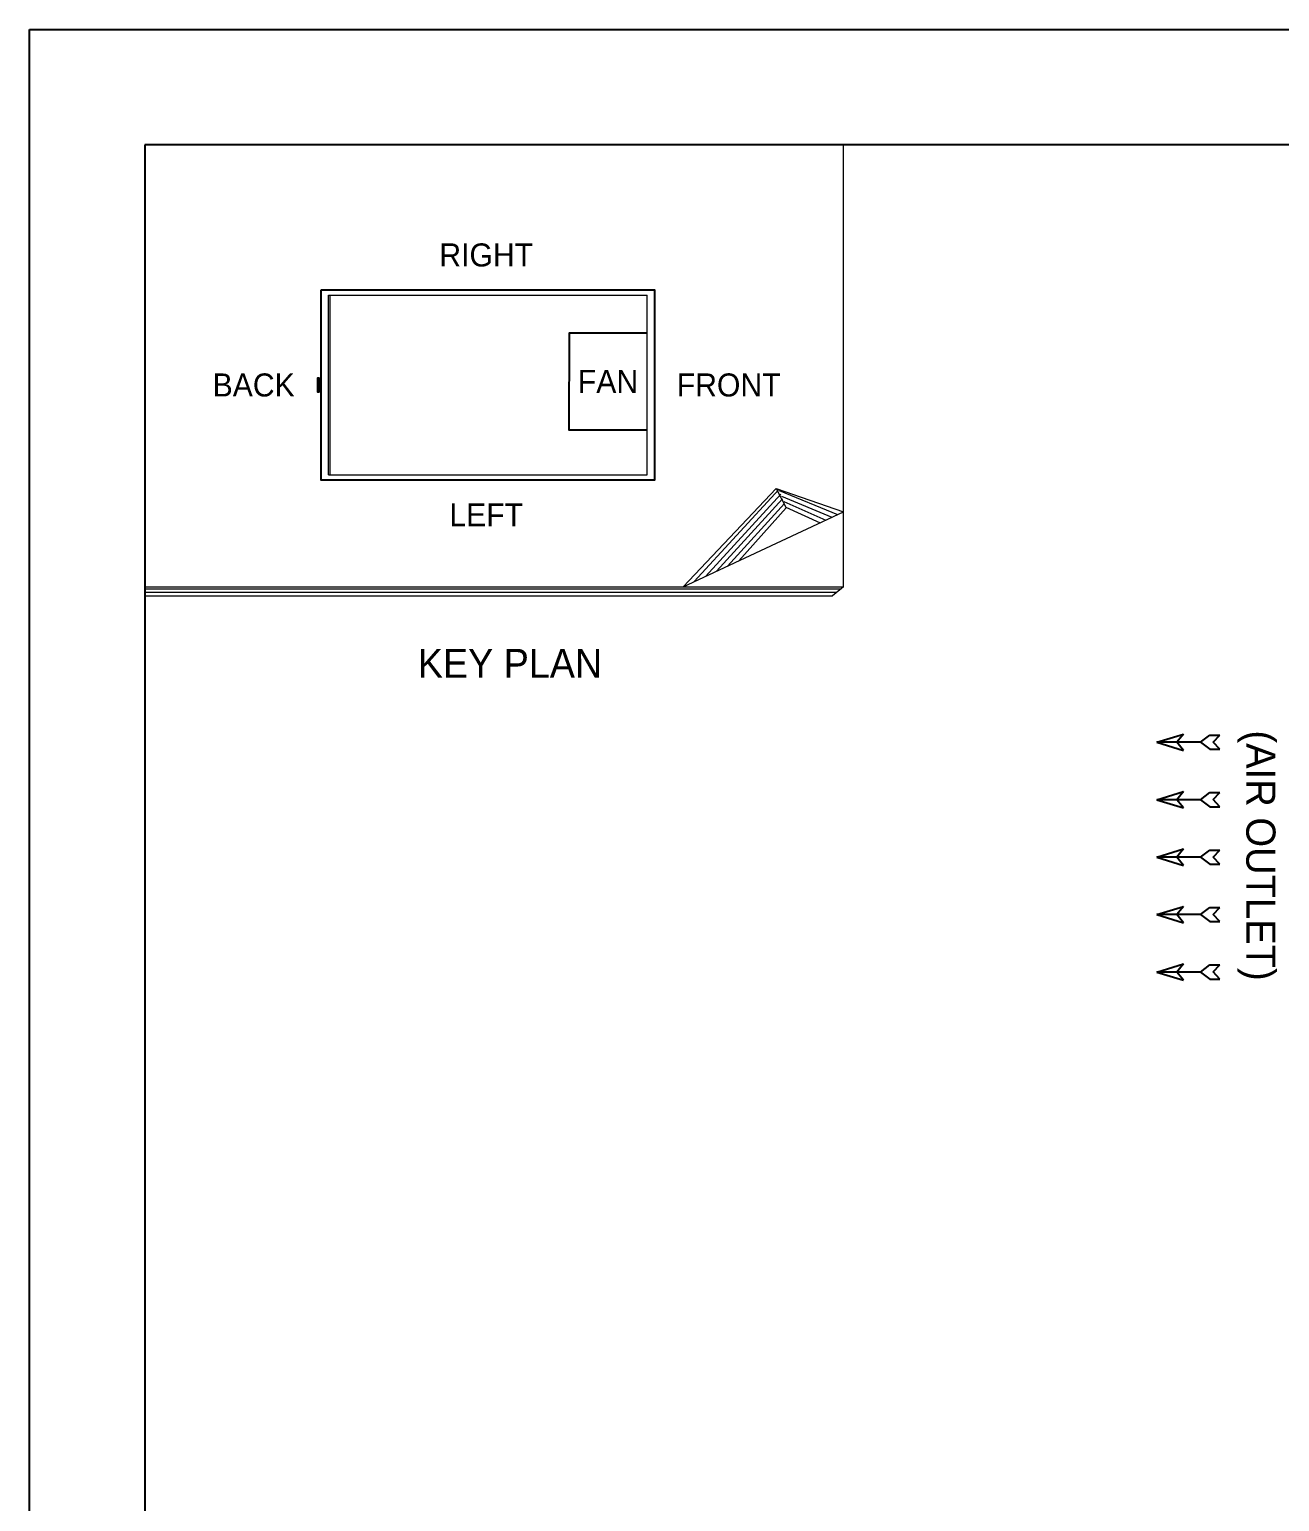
# Model space of a CAD drawing. Header units: millimetres. Extents: x -17070 to 52290, y -291348 to 40308.
# Drawn here: x 21324 to 29321, y 30892 to 40308 of the extents above; entities that cross this region are included whole.
import ezdxf
from ezdxf.enums import TextEntityAlignment as Align

# ---------------------------------------------------------------- set-up
doc = ezdxf.new("R2010")
doc.units = ezdxf.units.MM
for name, color, linetype in [('냉각탑', 4, 'Continuous'), ('냉각탑_box', 1, 'Continuous'), ('냉각탑_dim', 1, 'Continuous'), ('냉각탑_form', 1, 'Continuous'), ('냉각탑_text', 3, 'Continuous')]:
    doc.layers.add(name, color=color, linetype=linetype)
doc.styles.add('돋움', font='Dotum.ttf')

# ---------------------------------------------------------------- blocks, each defined once
blk = doc.blocks.new('화살표 IN OUT')
at = {"layer": '냉각탑_dim'}
for p, q in [((-322.7, 43), (-383.9, 43)), ((-343.1, 0.5), (-383.9, 43)), ((-383.9, -43), (-343.1, 0.5)), ((-266.4, 0), (-322.7, 43)), ((-266.4, 0), (-322.7, -43)), ((-266.4, 0), (0, 0)), ((-163.5, 50), (-121.5, 0)), ((0, 0), (-163.5, 50)), ((-163.5, -50), (-121.5, 0)), ((0, 0), (-163.5, -50)), ((-322.7, -43), (-383.9, -43))]:
    blk.add_line(p, q, dxfattribs=at)

msp = doc.modelspace()

# ---------------------------------------------------------------- linework, layer by layer
at = {"layer": 'Defpoints'}
msp.add_lwpolyline([(21324.2, 40307.6), (52290, 40307.6), (52290, 18410.3), (21324.2, 18410.3)], close=True, dxfattribs=at)
at = {"layer": '냉각탑', "lineweight": 20, "ltscale": 30}
for p, q in [((23237.4, 37458.5), (23237.4, 38608.8)), ((23237.4, 38608.8), (25274.8, 38608.8)), ((23247.1, 37458.5), (23247.1, 38608.8)), ((25274.8, 37458.5), (25274.8, 38608.8)), ((23237.4, 37458.5), (25274.8, 37458.5))]:
    msp.add_line(p, q, dxfattribs=at)
at = {"layer": '냉각탑', "ltscale": 30}
msp.add_lwpolyline([(23188.9, 38640.4), (23188.9, 37427), (25324.4, 37427), (25324.4, 38640.4)], close=True, dxfattribs=at)
for points in [[(25274.8, 38365), (24775.7, 38365), (24775.2, 37747.4), (25274.8, 37747.4)], [(23179.6, 38076.6), (23167.4, 38076.6), (23167.4, 37990.8), (23179.6, 37990.8)], [(23173.5, 38076.6), (23173.5, 37990.8)], [(23179.6, 37990.8), (23179.6, 38076.6)]]:
    msp.add_lwpolyline(points, dxfattribs=at)
at = {"layer": '냉각탑_box', "lineweight": 20}
for p, q in [((26531.3, 36742.8), (26531.3, 39570.3)), ((25505.4, 36742.8), (26100.8, 37372.1)), ((25576.6, 36776.1), (26118.2, 37364.9)), ((25647.8, 36809.3), (26130, 37335.4)), ((25718.9, 36842.5), (26141.9, 37305.9)), ((26100.8, 37372.1), (26531.3, 37222.1)), ((26100.8, 37372.1), (26165.5, 37247)), ((26120.6, 37358.9), (26493.9, 37204.6)), ((26134.9, 37323.3), (26456.4, 37187.1)), ((26149.1, 37287.8), (26419, 37169.6)), ((25505.4, 36742.8), (26531.3, 37222.1)), ((25790.1, 36875.8), (26153.7, 37276.5)), ((25861.3, 36909), (26165.5, 37247)), ((26163.4, 37252.3), (26381.5, 37152.1)), ((22061.5, 36742.8), (26531.3, 36742.8)), ((22061.5, 36730.5), (26516.4, 36730.5)), ((26531.3, 36742.8), (26461.8, 36685.3)), ((22061.5, 36707.9), (26489.1, 36707.9)), ((22061.5, 36685.3), (26461.8, 36685.3))]:
    msp.add_line(p, q, dxfattribs=at)
at = {"layer": '냉각탑_form'}
msp.add_lwpolyline([(22061.5, 39570.3), (22061.5, 19147.6), (51552.7, 19147.6), (51552.7, 39570.3)], close=True, dxfattribs=at)

# ---------------------------------------------------------------- block references
at = {"layer": '냉각탑_dim', "lineweight": 20, "xscale": -1.04999997375291, "yscale": 1.04999997374806, "zscale": 1.04999997375}
for p in [(28535.2, 35748.8), (28535.2, 35381.3), (28535.2, 35013.8), (28535.2, 34646.3), (28535.2, 34278.8)]:
    msp.add_blockref('화살표 IN OUT', p, dxfattribs=at)

# ---------------------------------------------------------------- texts
at = {"layer": '냉각탑_text', "lineweight": 20, "style": '돋움'}
for s, height, p in [('RIGHT', 147.42, (24246.1, 38865.3)), ('BACK', 147.42, (22758.5, 38033.7)), ('FAN', 147.42, (25025, 38056.2)), ('FRONT', 147.42, (25796.8, 38033.7)), ('LEFT', 147.42, (24246.1, 37202.9)), ('KEY PLAN', 184.27, (24398.1, 36253.3))]:
    msp.add_text(s, height=height, dxfattribs=at).set_placement(p, align=Align.MIDDLE_CENTER)
msp.add_text('(AIR OUTLET)', height=186.667, rotation=270, dxfattribs=at).set_placement((29201, 35023.8), align=Align.MIDDLE_CENTER)

doc.saveas('drawing.dxf')
